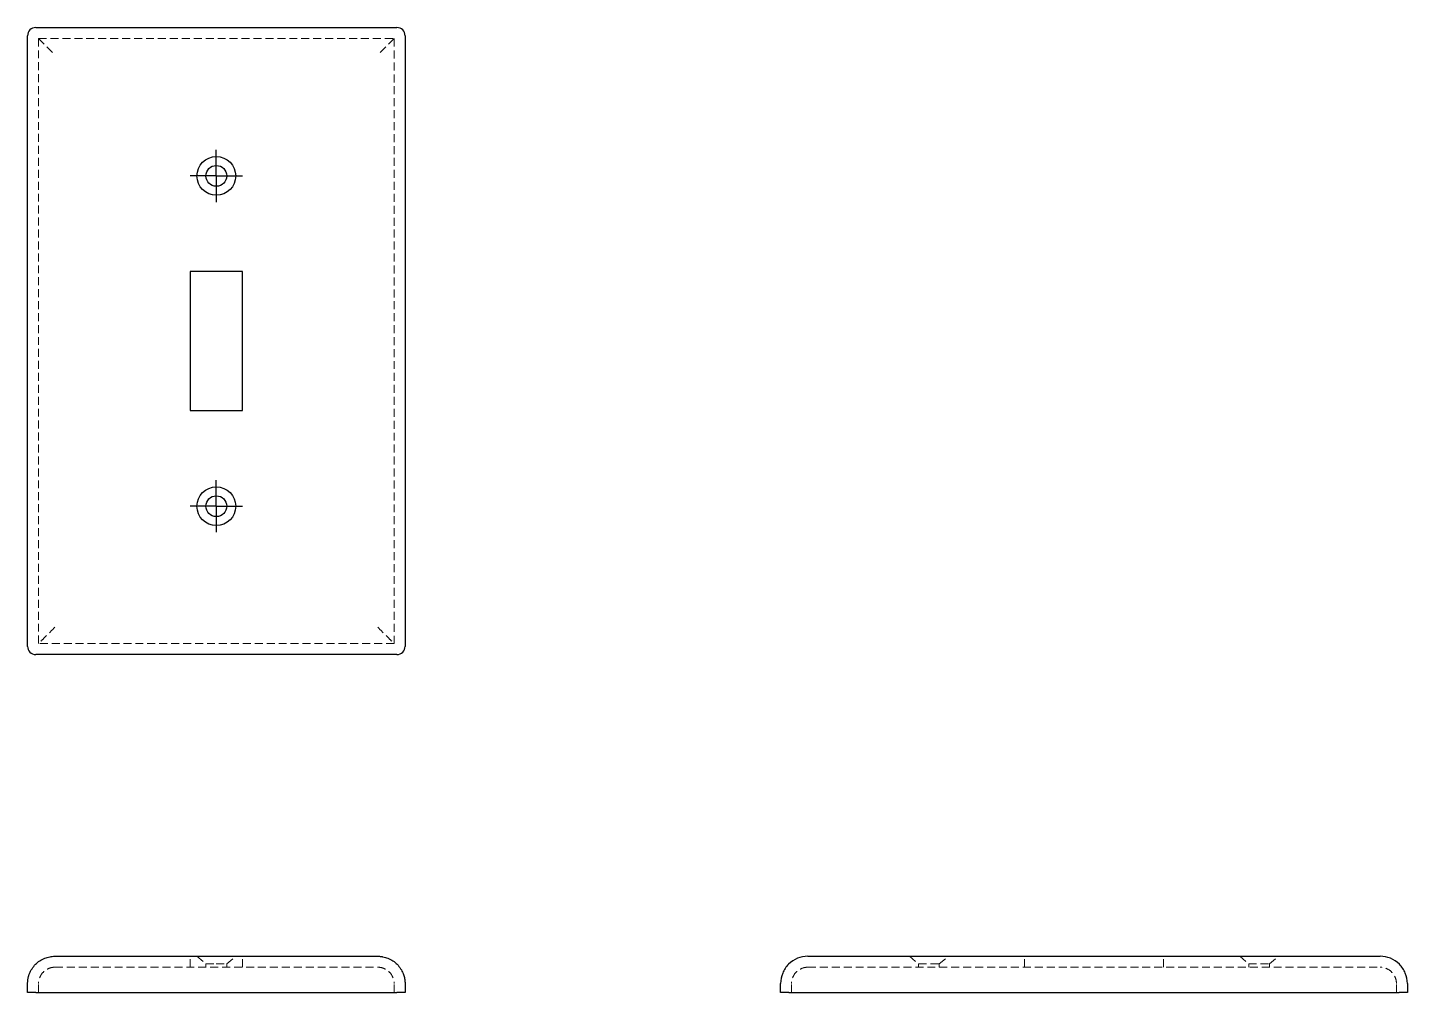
# Model space of a CAD drawing. Header units: millimetres. Extents: x 53 to 273, y 54 to 208.
import ezdxf

# ---------------------------------------------------------------- set-up
doc = ezdxf.new("R2010")
doc.units = ezdxf.units.MM
doc.linetypes.add('HIDDEN', pattern=[1.905, 1.27, -0.635])
doc.layers.add('10', color=7, linetype='Continuous')

# ---------------------------------------------------------------- blocks, each defined once
blk = doc.blocks.new('SW_CENTERMARKSYMBOL_0')
at = {"layer": '10', "color": 0}
for p, q in [((0, 2.5), (0, 4.16)), ((0, 0), (0, 2.5)), ((-2.5, 0), (-4.16, 0)), ((0, 0), (-2.5, 0)), ((0, 0), (0, -2.5)), ((0, 0), (2.5, 0)), ((2.5, 0), (4.16, 0)), ((0, -2.5), (0, -4.16))]:
    blk.add_line(p, q, dxfattribs=at)
blk = doc.blocks.new('SW_CENTERMARKSYMBOL_1')
at = {"layer": '10', "color": 0}
for p, q in [((0, 2.5), (0, 4.16)), ((0, 0), (0, 2.5)), ((-2.5, 0), (-4.16, 0)), ((0, 0), (-2.5, 0)), ((0, 0), (0, -2.5)), ((0, 0), (2.5, 0)), ((2.5, 0), (4.16, 0)), ((0, -2.5), (0, -4.16))]:
    blk.add_line(p, q, dxfattribs=at)

msp = doc.modelspace()

# ---------------------------------------------------------------- linework, layer by layer
at = {"color": 7, "linetype": 'Continuous', "lineweight": 25}
for p, q in [((54.2, 208), (111.8, 208)), ((52.89, 109.31), (52.89, 206.69)), ((113.11, 206.69), (113.11, 109.31)), ((78.84, 169.09), (78.84, 146.91)), ((87.16, 169.09), (78.84, 169.09)), ((87.16, 146.91), (87.16, 169.09)), ((78.84, 146.91), (87.16, 146.91)), ((111.8, 108), (54.2, 108)), ((57.26, 59.88), (108.74, 59.88)), ((177.37, 59.88), (268.63, 59.88)), ((52.89, 54.12), (52.89, 55.51)), ((113.11, 55.51), (113.11, 54.12)), ((173, 54.12), (173, 55.51)), ((273, 55.51), (273, 54.12)), ((54.2, 54.12), (52.89, 54.12)), ((54.2, 54.12), (111.8, 54.12)), ((113.11, 54.12), (111.8, 54.12)), ((174.31, 54.12), (173, 54.12)), ((174.31, 54.12), (271.69, 54.12)), ((273, 54.12), (271.69, 54.12))]:
    msp.add_line(p, q, dxfattribs=at)
at = {"color": 7, "linetype": 'HIDDEN', "lineweight": 18}
for p, q in [((54.64, 109.75), (54.64, 206.25)), ((54.64, 206.25), (111.36, 206.25)), ((111.36, 206.25), (111.36, 109.75)), ((111.36, 109.75), (54.64, 109.75)), ((78.84, 58.13), (78.84, 59.88)), ((79.91, 59.88), (81.34, 58.67)), ((84.66, 58.67), (86.09, 59.88)), ((87.16, 58.13), (87.16, 59.88)), ((193.57, 59.88), (195, 58.67)), ((198.32, 58.67), (199.75, 59.88)), ((211.91, 58.13), (211.91, 59.88)), ((234.09, 58.13), (234.09, 59.88)), ((246.25, 59.88), (247.68, 58.67)), ((251, 58.67), (252.44, 59.88)), ((57.26, 58.13), (108.74, 58.13)), ((81.34, 58.67), (83, 58.67)), ((81.34, 58.67), (81.34, 58.13)), ((83, 58.67), (84.66, 58.67)), ((84.66, 58.13), (84.66, 58.67)), ((177.37, 58.13), (268.63, 58.13)), ((195, 58.67), (198.32, 58.67)), ((195, 58.67), (195, 58.13)), ((198.32, 58.13), (198.32, 58.67)), ((247.68, 58.67), (251, 58.67)), ((247.68, 58.67), (247.68, 58.13)), ((251, 58.13), (251, 58.67)), ((54.64, 54.12), (54.64, 55.51)), ((111.36, 54.12), (111.36, 55.51)), ((174.75, 54.12), (174.75, 55.51)), ((271.25, 54.12), (271.25, 55.51))]:
    msp.add_line(p, q, dxfattribs=at)
at = {"color": 7, "linetype": 'Continuous', "lineweight": 25}
for centre, radius in [((83, 184.34), 3.09), ((83, 184.34), 1.66), ((83, 131.66), 3.09), ((83, 131.66), 1.66)]:
    msp.add_circle(centre, radius, dxfattribs=at)
for centre, start, end in [((54.2, 206.69), 90, 180), ((111.8, 206.69), 0, 90), ((54.2, 109.31), 180, 270), ((111.8, 109.31), 270, 0)]:
    msp.add_arc(centre, 1.31, start, end, dxfattribs=at)
at = {"color": 7, "linetype": 'HIDDEN', "lineweight": 18}
for points in [[(54.64, 206.25), (54.64, 206.25), (54.7, 206.19), (54.95, 205.94), (55.15, 205.74), (55.66, 205.23), (55.97, 204.92), (56.62, 204.27), (56.95, 203.94), (57.26, 203.63)], [(111.36, 206.25), (111.36, 206.25), (111.3, 206.19), (111.05, 205.94), (110.85, 205.74), (110.34, 205.23), (110.03, 204.92), (109.38, 204.27), (109.05, 203.94), (108.74, 203.63)], [(57.26, 112.37), (56.95, 112.06), (56.62, 111.73), (55.97, 111.08), (55.66, 110.77), (55.15, 110.26), (54.95, 110.06), (54.7, 109.81), (54.64, 109.75), (54.64, 109.75)], [(108.74, 112.37), (109.05, 112.06), (109.38, 111.73), (110.03, 111.08), (110.34, 110.77), (110.85, 110.26), (111.05, 110.06), (111.3, 109.81), (111.36, 109.75), (111.36, 109.75)], [(57.26, 58.13), (56.95, 58.13), (56.62, 58.08), (55.97, 57.82), (55.66, 57.62), (55.15, 57.11), (54.95, 56.8), (54.7, 56.16), (54.64, 55.82), (54.64, 55.51)], [(108.74, 58.13), (109.05, 58.13), (109.38, 58.08), (110.03, 57.82), (110.34, 57.62), (110.85, 57.11), (111.05, 56.8), (111.3, 56.16), (111.36, 55.82), (111.36, 55.51)], [(177.37, 58.13), (177.06, 58.13), (176.73, 58.08), (176.08, 57.82), (175.77, 57.62), (175.26, 57.11), (175.06, 56.8), (174.81, 56.16), (174.75, 55.82), (174.75, 55.51)], [(271.25, 55.51), (271.25, 55.82), (271.19, 56.16), (270.94, 56.8), (270.74, 57.11), (270.23, 57.62), (269.92, 57.82), (269.27, 58.08), (268.94, 58.13), (268.63, 58.13)]]:
    msp.add_open_spline(points, degree=3, knots=[0, 0, 0, 0, 0.25, 0.25, 0.5, 0.5, 0.75, 0.75, 1, 1, 1, 1], dxfattribs=at)
at = {"color": 7, "linetype": 'Continuous', "lineweight": 25}
for points, knots in [([(52.89, 55.51), (52.89, 55.57), (52.9, 55.69), (52.91, 55.88), (52.93, 56.06), (52.95, 56.24), (52.99, 56.42), (53.03, 56.6), (53.08, 56.77), (53.13, 56.95), (53.28, 57.34), (53.59, 57.94), (54.15, 58.62), (54.84, 59.19), (55.49, 59.52), (56.05, 59.71), (56.43, 59.81), (56.84, 59.87), (57.1, 59.88), (57.26, 59.88)], [0, 0, 0, 0, 0.0237238, 0.0475319, 0.0714445, 0.0954814, 0.119662, 0.1440055, 0.1685307, 0.1932559, 0.2181991, 0.3380605, 0.4684421, 0.5942778, 0.7386429, 0.8014679, 0.8723901, 0.9255102, 1, 1, 1, 1]), ([(108.74, 59.88), (108.81, 59.88), (108.94, 59.88), (109.12, 59.86), (109.28, 59.85), (109.41, 59.83), (109.64, 59.79), (109.95, 59.71), (110.51, 59.52), (111.16, 59.19), (111.85, 58.62), (112.41, 57.94), (112.74, 57.3), (112.91, 56.81), (113, 56.49), (113.06, 56.17), (113.1, 55.84), (113.1, 55.62), (113.11, 55.51)], [0, 0, 0, 0, 0.032368, 0.061317, 0.086845, 0.108953, 0.12764, 0.198559, 0.261391, 0.405754, 0.531598, 0.661978, 0.781847, 0.826576, 0.870647, 0.914166, 0.957245, 1, 1, 1, 1]), ([(177.37, 59.88), (176.8, 59.88), (176.23, 59.77), (175.17, 59.33), (174.69, 59.01), (173.88, 58.2), (173.56, 57.71), (173.12, 56.66), (173, 56.08), (173, 55.51)], [0, 0, 0, 0, 0.25, 0.25, 0.5, 0.5, 0.75, 0.75, 1, 1, 1, 1]), ([(273, 55.51), (273, 56.08), (272.88, 56.66), (272.44, 57.71), (272.12, 58.2), (271.31, 59.01), (270.83, 59.33), (269.77, 59.77), (269.2, 59.88), (268.63, 59.88)], [0, 0, 0, 0, 0.25, 0.25, 0.5, 0.5, 0.75, 0.75, 1, 1, 1, 1])]:
    msp.add_open_spline(points, degree=3, knots=knots, dxfattribs=at)

# ---------------------------------------------------------------- block references
at = {"layer": '10'}
for name, p in [('SW_CENTERMARKSYMBOL_1', (83, 184.34)), ('SW_CENTERMARKSYMBOL_0', (83, 131.66))]:
    msp.add_blockref(name, p, dxfattribs=at)

doc.saveas('drawing.dxf')
